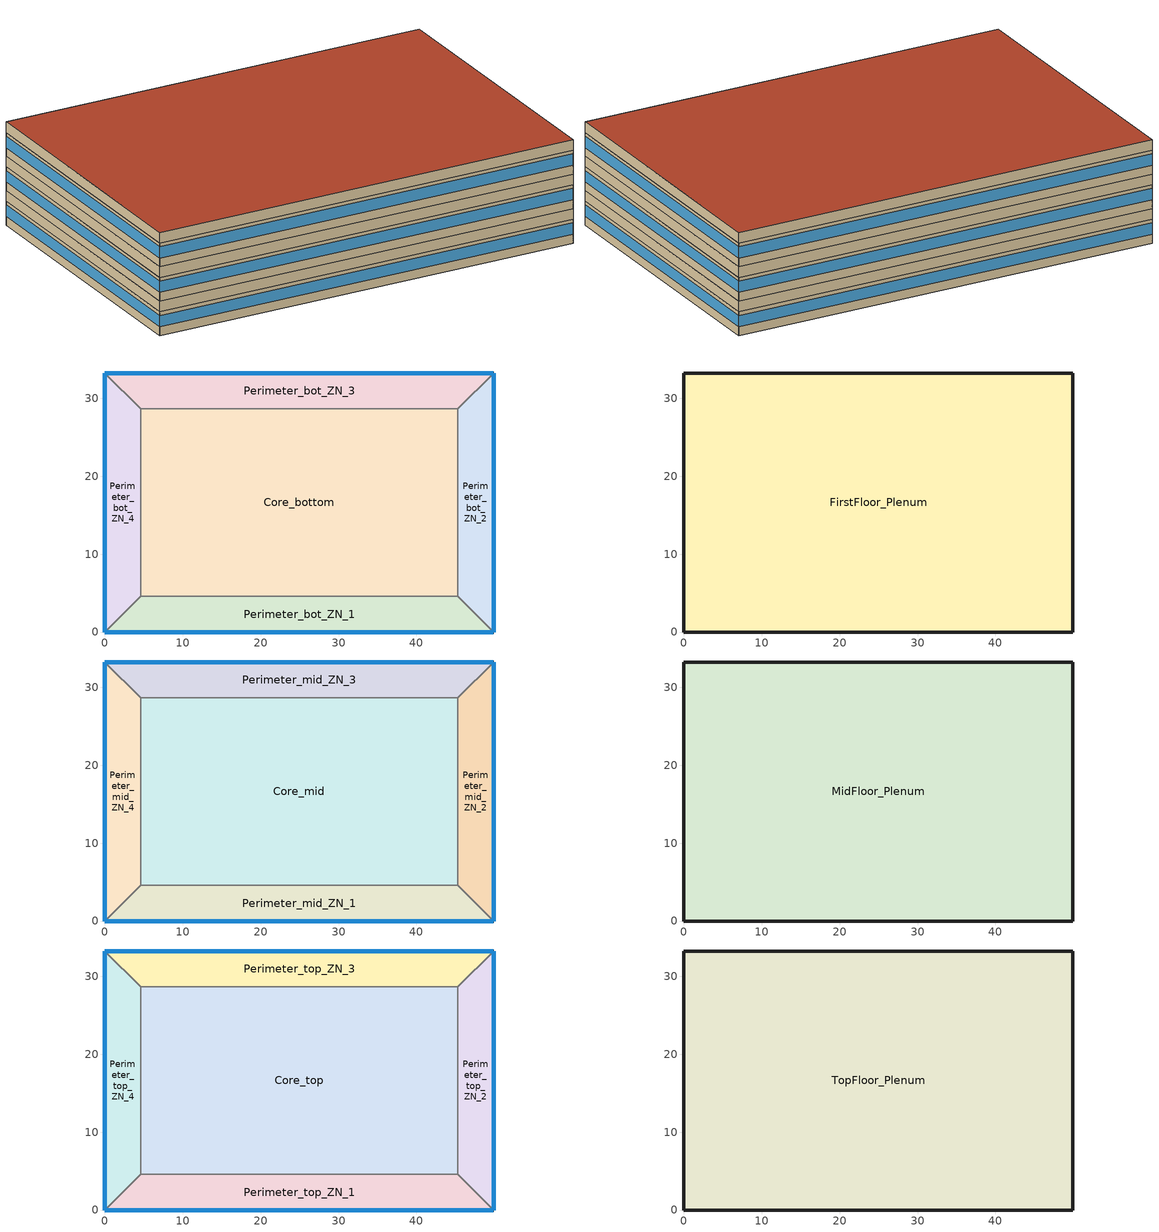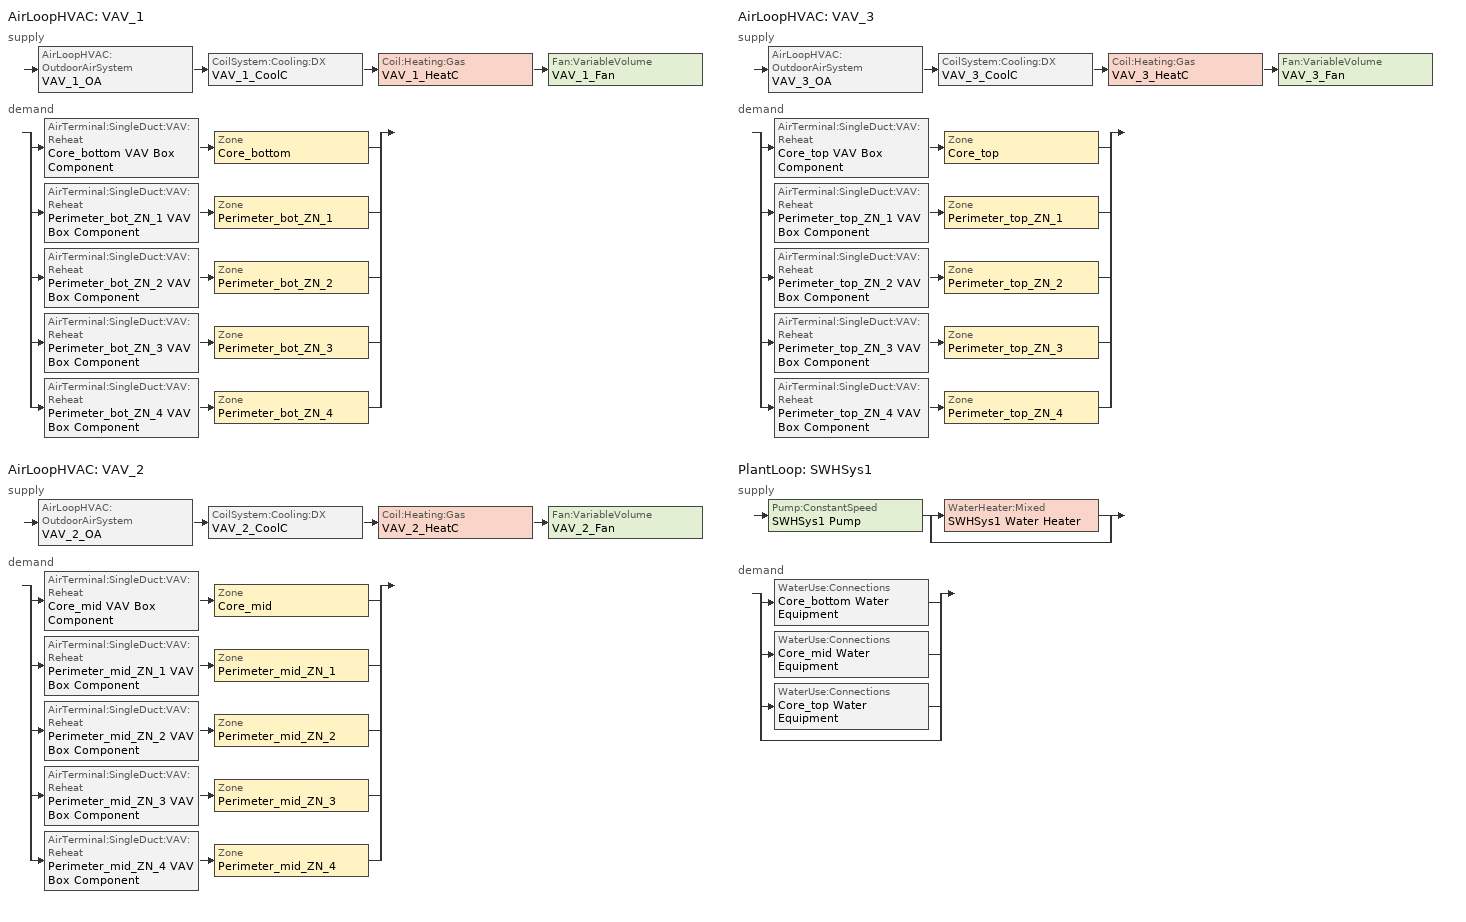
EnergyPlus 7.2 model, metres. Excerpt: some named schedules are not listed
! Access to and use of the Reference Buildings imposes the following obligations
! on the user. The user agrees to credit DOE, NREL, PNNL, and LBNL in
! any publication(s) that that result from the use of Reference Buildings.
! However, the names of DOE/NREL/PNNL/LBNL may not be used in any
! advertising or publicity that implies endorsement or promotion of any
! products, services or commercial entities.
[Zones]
Core_bottom
 floor ground (ext-slab): 45.34,28.7 45.34,4.57 4.57,4.57 4.57,28.7 z0
 wall to Perimeter_bot_ZN_2 (int-walls): 45.34,4.57 45.34,28.7 z0:2.74
 wall to Perimeter_bot_ZN_3 (int-walls): 45.34,28.7 4.57,28.7 z0:2.74
 wall to Perimeter_bot_ZN_1 (int-walls): 4.57,4.57 45.34,4.57 z0:2.74
 wall to Perimeter_bot_ZN_4 (int-walls): 4.57,28.7 4.57,4.57 z0:2.74
Perimeter_bot_ZN_1
 floor ground (ext-slab): 0,0 4.57,4.57 45.34,4.57 49.91,0 z0
 wall outside (Steel Frame Non-res Ext Wall): 0,0 49.91,0 z0:2.74
 wall to Perimeter_bot_ZN_2 (int-walls): 49.91,0 45.34,4.57 z0:2.74
 wall to Perimeter_bot_ZN_4 (int-walls): 4.57,4.57 0,0 z0:2.74
 window (Window Non-res Fixed): 0,0 49.91,0 z1.02:2.33
Perimeter_bot_ZN_2
 floor ground (ext-slab): 49.91,0 45.34,4.57 45.34,28.7 49.91,33.27 z0
 wall outside (Steel Frame Non-res Ext Wall): 49.91,0 49.91,33.27 z0:2.74
 wall to Perimeter_bot_ZN_3 (int-walls): 49.91,33.27 45.34,28.7 z0:2.74
 window (Window Non-res Fixed): 49.91,0 49.91,33.27 z1.02:2.33
Perimeter_bot_ZN_3
 floor ground (ext-slab): 49.91,33.27 45.34,28.7 4.57,28.7 0,33.27 z0
 wall outside (Steel Frame Non-res Ext Wall): 49.91,33.27 0,33.27 z0:2.74
 wall to Perimeter_bot_ZN_4 (int-walls): 0,33.27 4.57,28.7 z0:2.74
 window (Window Non-res Fixed): 49.91,33.27 0,33.27 z1.02:2.33
Perimeter_bot_ZN_4
 floor ground (ext-slab): 0,33.27 4.57,28.7 4.57,4.57 0,0 z0
 wall outside (Steel Frame Non-res Ext Wall): 0,33.27 0,0 z0:2.74
 window (Window Non-res Fixed): 0,33.27 0,0 z1.02:2.33
FirstFloor_Plenum
 floor to Perimeter_bot_ZN_1 (DropCeiling): 45.34,4.57 49.91,0 0,0 4.57,4.57 z2.74
 floor to Perimeter_bot_ZN_2 (DropCeiling): 49.91,0 45.34,4.57 45.34,28.7 49.91,33.27 z2.74
 floor to Perimeter_bot_ZN_3 (DropCeiling): 0,33.27 49.91,33.27 45.34,28.7 4.57,28.7 z2.74
 floor to Perimeter_bot_ZN_4 (DropCeiling): 4.57,28.7 4.57,4.57 0,0 0,33.27 z2.74
 floor to Core_bottom (DropCeiling): 4.57,4.57 4.57,28.7 45.34,28.7 45.34,4.57 z2.74
 wall outside (Steel Frame Non-res Ext Wall): 49.91,0 49.91,33.27 0,33.27 0,0 49.91,0 z2.74:3.96
Core_mid
 floor to FirstFloor_Plenum (INT-FLOOR-TOPSIDE): 4.57,4.57 4.57,28.7 45.34,28.7 45.34,4.57 z3.96
 wall to Perimeter_mid_ZN_2 (int-walls): 45.34,4.57 45.34,28.7 z3.96:6.71
 wall to Perimeter_mid_ZN_3 (int-walls): 45.34,28.7 4.57,28.7 z3.96:6.71
 wall to Perimeter_mid_ZN_1 (int-walls): 4.57,4.57 45.34,4.57 z3.96:6.71
 wall to Perimeter_mid_ZN_4 (int-walls): 4.57,28.7 4.57,4.57 z3.96:6.71
Perimeter_mid_ZN_1
 floor to FirstFloor_Plenum (INT-FLOOR-TOPSIDE): 0,0 4.57,4.57 45.34,4.57 49.91,0 z3.96
 wall outside (Steel Frame Non-res Ext Wall): 0,0 49.91,0 z3.96:6.71
 wall to Perimeter_mid_ZN_2 (int-walls): 49.91,0 45.34,4.57 z3.96:6.71
 wall to Perimeter_mid_ZN_4 (int-walls): 4.57,4.57 0,0 z3.96:6.71
 window (Window Non-res Fixed): 0,0 49.91,0 z4.98:6.29
Perimeter_mid_ZN_2
 floor to FirstFloor_Plenum (INT-FLOOR-TOPSIDE): 49.91,0 45.34,4.57 45.34,28.7 49.91,33.27 z3.96
 wall outside (Steel Frame Non-res Ext Wall): 49.91,0 49.91,33.27 z3.96:6.71
 wall to Perimeter_mid_ZN_3 (int-walls): 49.91,33.27 45.34,28.7 z3.96:6.71
 window (Window Non-res Fixed): 49.91,0 49.91,33.27 z4.98:6.29
Perimeter_mid_ZN_3
 floor to FirstFloor_Plenum (INT-FLOOR-TOPSIDE): 49.91,33.27 45.34,28.7 4.57,28.7 0,33.27 z3.96
 wall outside (Steel Frame Non-res Ext Wall): 49.91,33.27 0,33.27 z3.96:6.71
 wall to Perimeter_mid_ZN_4 (int-walls): 0,33.27 4.57,28.7 z3.96:6.71
 window (Window Non-res Fixed): 49.91,33.27 0,33.27 z4.98:6.29
Perimeter_mid_ZN_4
 floor to FirstFloor_Plenum (INT-FLOOR-TOPSIDE): 0,33.27 4.57,28.7 4.57,4.57 0,0 z3.96
 wall outside (Steel Frame Non-res Ext Wall): 0,33.27 0,0 z3.96:6.71
 window (Window Non-res Fixed): 0,33.27 0,0 z4.98:6.29
MidFloor_Plenum
 floor to Perimeter_mid_ZN_1 (DropCeiling): 0,0 4.57,4.57 45.34,4.57 49.91,0 z6.71
 floor to Perimeter_mid_ZN_2 (DropCeiling): 49.91,33.27 49.91,0 45.34,4.57 45.34,28.7 z6.71
 floor to Perimeter_mid_ZN_3 (DropCeiling): 49.91,33.27 45.34,28.7 4.57,28.7 0,33.27 z6.71
 floor to Perimeter_mid_ZN_4 (DropCeiling): 0,33.27 4.57,28.7 4.57,4.57 0,0 z6.71
 floor to Core_mid (DropCeiling): 45.34,28.7 45.34,4.57 4.57,4.57 4.57,28.7 z6.71
 wall outside (Steel Frame Non-res Ext Wall): 49.91,0 49.91,33.27 0,33.27 0,0 49.91,0 z6.71:7.92
Core_top
 floor to MidFloor_Plenum (INT-FLOOR-TOPSIDE): 45.34,28.7 45.34,4.57 4.57,4.57 4.57,28.7 z7.92
 wall to Perimeter_top_ZN_2 (int-walls): 45.34,4.57 45.34,28.7 z7.92:10.67
 wall to Perimeter_top_ZN_3 (int-walls): 45.34,28.7 4.57,28.7 z7.92:10.67
 wall to Perimeter_top_ZN_1 (int-walls): 4.57,4.57 45.34,4.57 z7.92:10.67
 wall to Perimeter_top_ZN_4 (int-walls): 4.57,28.7 4.57,4.57 z7.92:10.67
Perimeter_top_ZN_1
 floor to MidFloor_Plenum (INT-FLOOR-TOPSIDE): 0,0 4.57,4.57 45.34,4.57 49.91,0 z7.92
 wall outside (Steel Frame Non-res Ext Wall): 0,0 49.91,0 z7.92:10.67
 wall to Perimeter_top_ZN_2 (int-walls): 49.91,0 45.34,4.57 z7.92:10.67
 wall to Perimeter_top_ZN_4 (int-walls): 4.57,4.57 0,0 z7.92:10.67
 window (Window Non-res Fixed): 0,0 49.91,0 z8.95:10.25
Perimeter_top_ZN_2
 floor to MidFloor_Plenum (INT-FLOOR-TOPSIDE): 49.91,0 45.34,4.57 45.34,28.7 49.91,33.27 z7.92
 wall outside (Steel Frame Non-res Ext Wall): 49.91,0 49.91,33.27 z7.92:10.67
 wall to Perimeter_top_ZN_3 (int-walls): 49.91,33.27 45.34,28.7 z7.92:10.67
 window (Window Non-res Fixed): 49.91,0 49.91,33.27 z8.95:10.25
Perimeter_top_ZN_3
 floor to MidFloor_Plenum (INT-FLOOR-TOPSIDE): 49.91,33.27 45.34,28.7 4.57,28.7 0,33.27 z7.92
 wall outside (Steel Frame Non-res Ext Wall): 49.91,33.27 0,33.27 z7.92:10.67
 wall to Perimeter_top_ZN_4 (int-walls): 0,33.27 4.57,28.7 z7.92:10.67
 window (Window Non-res Fixed): 49.91,33.27 0,33.27 z8.95:10.25
Perimeter_top_ZN_4
 floor to MidFloor_Plenum (INT-FLOOR-TOPSIDE): 0,33.27 4.57,28.7 4.57,4.57 0,0 z7.92
 wall outside (Steel Frame Non-res Ext Wall): 0,33.27 0,0 z7.92:10.67
 window (Window Non-res Fixed): 0,33.27 0,0 z8.95:10.25
TopFloor_Plenum
 floor to Perimeter_top_ZN_1 (DropCeiling): 0,0 4.57,4.57 45.34,4.57 49.91,0 z10.67
 floor to Perimeter_top_ZN_2 (DropCeiling): 49.91,0 45.34,4.57 45.34,28.7 49.91,33.27 z10.67
 floor to Perimeter_top_ZN_3 (DropCeiling): 0,33.27 49.91,33.27 45.34,28.7 4.57,28.7 z10.67
 floor to Perimeter_top_ZN_4 (DropCeiling): 0,0 0,33.27 4.57,28.7 4.57,4.57 z10.67
 floor to Core_top (DropCeiling): 4.57,28.7 45.34,28.7 45.34,4.57 4.57,4.57 z10.67
 wall outside (Steel Frame Non-res Ext Wall): 49.91,0 49.91,33.27 0,33.27 0,0 49.91,0 z10.67:11.89
 roof outside (IEAD Non-res Roof): 49.91,0 49.91,33.27 0,33.27 0,0 z11.89
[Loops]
AirLoopHVAC 'VAV_1'
 supply: AirLoopHVAC:OutdoorAirSystem 'VAV_1_OA' > CoilSystem:Cooling:DX 'VAV_1_CoolC' > Coil:Heating:Gas 'VAV_1_HeatC' > Fan:VariableVolume 'VAV_1_Fan'
 demand: split
  | AirTerminal:SingleDuct:VAV:Reheat 'Core_bottom VAV Box Component' > Zone 'Core_bottom'
  | AirTerminal:SingleDuct:VAV:Reheat 'Perimeter_bot_ZN_1 VAV Box Component' > Zone 'Perimeter_bot_ZN_1'
  | AirTerminal:SingleDuct:VAV:Reheat 'Perimeter_bot_ZN_2 VAV Box Component' > Zone 'Perimeter_bot_ZN_2'
  | AirTerminal:SingleDuct:VAV:Reheat 'Perimeter_bot_ZN_3 VAV Box Component' > Zone 'Perimeter_bot_ZN_3'
  | AirTerminal:SingleDuct:VAV:Reheat 'Perimeter_bot_ZN_4 VAV Box Component' > Zone 'Perimeter_bot_ZN_4'
AirLoopHVAC 'VAV_2'
 supply: AirLoopHVAC:OutdoorAirSystem 'VAV_2_OA' > CoilSystem:Cooling:DX 'VAV_2_CoolC' > Coil:Heating:Gas 'VAV_2_HeatC' > Fan:VariableVolume 'VAV_2_Fan'
 demand: split
  | AirTerminal:SingleDuct:VAV:Reheat 'Core_mid VAV Box Component' > Zone 'Core_mid'
  | AirTerminal:SingleDuct:VAV:Reheat 'Perimeter_mid_ZN_1 VAV Box Component' > Zone 'Perimeter_mid_ZN_1'
  | AirTerminal:SingleDuct:VAV:Reheat 'Perimeter_mid_ZN_2 VAV Box Component' > Zone 'Perimeter_mid_ZN_2'
  | AirTerminal:SingleDuct:VAV:Reheat 'Perimeter_mid_ZN_3 VAV Box Component' > Zone 'Perimeter_mid_ZN_3'
  | AirTerminal:SingleDuct:VAV:Reheat 'Perimeter_mid_ZN_4 VAV Box Component' > Zone 'Perimeter_mid_ZN_4'
AirLoopHVAC 'VAV_3'
 supply: AirLoopHVAC:OutdoorAirSystem 'VAV_3_OA' > CoilSystem:Cooling:DX 'VAV_3_CoolC' > Coil:Heating:Gas 'VAV_3_HeatC' > Fan:VariableVolume 'VAV_3_Fan'
 demand: split
  | AirTerminal:SingleDuct:VAV:Reheat 'Core_top VAV Box Component' > Zone 'Core_top'
  | AirTerminal:SingleDuct:VAV:Reheat 'Perimeter_top_ZN_1 VAV Box Component' > Zone 'Perimeter_top_ZN_1'
  | AirTerminal:SingleDuct:VAV:Reheat 'Perimeter_top_ZN_2 VAV Box Component' > Zone 'Perimeter_top_ZN_2'
  | AirTerminal:SingleDuct:VAV:Reheat 'Perimeter_top_ZN_3 VAV Box Component' > Zone 'Perimeter_top_ZN_3'
  | AirTerminal:SingleDuct:VAV:Reheat 'Perimeter_top_ZN_4 VAV Box Component' > Zone 'Perimeter_top_ZN_4'
PlantLoop 'SWHSys1'
 supply: Pump:ConstantSpeed 'SWHSys1 Pump' > split
  | WaterHeater:Mixed 'SWHSys1 Water Heater'
  | bypass
 demand: split
  | WaterUse:Connections 'Core_bottom Water Equipment'
  | WaterUse:Connections 'Core_mid Water Equipment'
  | WaterUse:Connections 'Core_top Water Equipment'
  | bypass
[Building]
Ref Bldg Medium Office New2004_v1.3_5.0: North Axis {deg}=0; Terrain=City; Loads Convergence Tolerance Value=0.04; Temperature Convergence Tolerance Value {deltaC}=0.2; Solar Distribution=FullInteriorAndExterior; Maximum Number of Warmup Days=25; Minimum Number of Warmup Days=6
[Site:Location]
USA CA-LOS ANGELES: Latitude {deg}=33.92; Longitude {deg}=-118.4; Time Zone {hr}=-8; Elevation {m}=32
[SizingPeriod:DesignDay] Day of Month=21; Humidity Condition Type=Wetbulb; Barometric Pressure {Pa}=100941; Rain Indicator=No; Snow Indicator=No; Daylight Saving Time Indicator=No; Solar Model Indicator=ASHRAEClearSky
Name | Month | Day Type | Maximum Dry-Bulb Temperature {C} | Daily Dry-Bulb Temperature Range {deltaC} | Wetbulb or DewPoint at Maximum Dry-Bulb {C} | Wind Speed {m/s} | Wind Direction {deg} | Sky Clearness
LOS_ANGELES Ann Htg 99.6% Condns DB | 1 | WinterDesignDay | 6.6 | 0 | 6.6 | 2.5 | 80 | 0
LOS_ANGELES Ann Clg .4% Condns WB=>MDB | 8 | SummerDesignDay | 25.5 | 6 | 21.1 | 4.2 | 250 | 1
[Site:WaterMainsTemperature]
Calculation Method=CORRELATION; Annual Average Outdoor Air Temperature {C}=16.64; Maximum Difference In Monthly Average Outdoor Air Temperatures {deltaC}=6.8
[Site:GroundTemperature:BuildingSurface]
20.133, 20.114, 20.098, 20.195, 20.555, 20.958, 22.367, 22.7, 22.775, 21.957, 20.592, 20.216
[Construction]
Steel Frame Non-res Ext Wall: Wood Siding, Steel Frame NonRes Wall Insulation, 1/2IN Gypsum
IEAD Non-res Roof: Roof Membrane, IEAD NonRes Roof Insulation, Metal Decking
ext-slab: HW CONCRETE, CP02 CARPET PAD
int-walls: 1/2IN Gypsum, 1/2IN Gypsum
INT-FLOOR-TOPSIDE: MAT-CC05 4 HW CONCRETE, CP02 CARPET PAD
Window Non-res Fixed: NonRes Fixed Assembly Window
DropCeiling: Std AC02
InteriorFurnishings: Std Wood 6inch
[Material] Thermal Absorptance=0.9
Name | Roughness | Thickness {m} | Conductivity {W/m-K} | Density {kg/m3} | Specific Heat {J/kg-K} | Solar Absorptance | Visible Absorptance
Steel Frame NonRes Wall Insulation | MediumRough | 0.0539159 | 0.049 | 265 | 836.8 | 0.7 | 0.7
IEAD NonRes Roof Insulation | MediumRough | 0.124663 | 0.049 | 265 | 836.8 | 0.7 | 0.7
Std Wood 6inch | MediumSmooth | 0.15 | 0.12 | 540 | 1210 | 0.7 | 0.7
Wood Siding | MediumSmooth | 0.01 | 0.11 | 544.62 | 1210 | 0.78 | 0.78
1/2IN Gypsum | Smooth | 0.0127 | 0.16 | 784.9 | 830 | 0.92 | 0.92
HW CONCRETE; MAT-CC05 4 HW CONCRETE | Rough | 0.1016 | 1.311 | 2240 | 836.8 | 0.7 | 0.7
Roof Membrane | VeryRough | 0.0095 | 0.16 | 1121.29 | 1460 | 0.7 | 0.7
Metal Decking | MediumSmooth | 0.0015 | 45.006 | 7680 | 418.4 | 0.7 | 0.3
Std AC02 | MediumSmooth | 0.0127 | 0.057 | 288 | 1339 | 0.7 | 0.2
[WindowMaterial:SimpleGlazingSystem]
NonRes Fixed Assembly Window: U-Factor {W/m2-K}=3.23646; Solar Heat Gain Coefficient=0.25
[Material:NoMass]
CP02 CARPET PAD: Roughness=VeryRough; Thermal Resistance {m2-K/W}=0.2165; Thermal Absorptance=0.9; Solar Absorptance=0.7; Visible Absorptance=0.8
[Zone] Type=1; Multiplier=1; Floor Area {m2}=autocalculate
Name | Part of Total Floor Area
Core_bottom; Core_mid; Core_top; Perimeter_bot_ZN_1; Perimeter_bot_ZN_2; Perimeter_bot_ZN_3; Perimeter_bot_ZN_4; Perimeter_mid_ZN_1; Perimeter_mid_ZN_2; Perimeter_mid_ZN_3; Perimeter_mid_ZN_4; Perimeter_top_ZN_1; Perimeter_top_ZN_2; Perimeter_top_ZN_3; Perimeter_top_ZN_4 | Yes
FirstFloor_Plenum; MidFloor_Plenum; TopFloor_Plenum | No
[People] Number of People Schedule=BLDG_OCC_SCH; Number of People Calculation Method=Area/Person; Zone Floor Area per Person {m2/person}=18.58; Fraction Radiant=0.3; Sensible Heat Fraction=AUTOCALCULATE; Activity Level Schedule=ACTIVITY_SCH; Enable ASHRAE 55 Comfort Warnings=No; Mean Radiant Temperature Calculation Type=ZoneAveraged; Work Efficiency Schedule=WORK_EFF_SCH; Clothing Insulation Schedule=CLOTHING_SCH; Air Velocity Schedule=AIR_VELO_SCH; Thermal Comfort Model 1 Type=FANGER
Name | Zone or ZoneList
Core_bottom People | Core_bottom
Core_mid People | Core_mid
Core_top People | Core_top
Perimeter_bot_ZN_1 People | Perimeter_bot_ZN_1
Perimeter_bot_ZN_2 People | Perimeter_bot_ZN_2
Perimeter_bot_ZN_3 People | Perimeter_bot_ZN_3
Perimeter_bot_ZN_4 People | Perimeter_bot_ZN_4
Perimeter_mid_ZN_1 People | Perimeter_mid_ZN_1
Perimeter_mid_ZN_2 People | Perimeter_mid_ZN_2
Perimeter_mid_ZN_3 People | Perimeter_mid_ZN_3
Perimeter_mid_ZN_4 People | Perimeter_mid_ZN_4
Perimeter_top_ZN_1 People | Perimeter_top_ZN_1
Perimeter_top_ZN_2 People | Perimeter_top_ZN_2
Perimeter_top_ZN_3 People | Perimeter_top_ZN_3
Perimeter_top_ZN_4 People | Perimeter_top_ZN_4
[Lights] Schedule=BLDG_LIGHT_SCH; Design Level Calculation Method=Watts/Area; Watts per Zone Floor Area {W/m2}=10.76; Return Air Fraction=0.4; Fraction Radiant=0.4; Fraction Visible=0.2; Fraction Replaceable=1; Return Air Fraction Calculated from Plenum Temperature=No
Name | Zone or ZoneList
Core_bottom_Lights | Core_bottom
Core_mid_Lights | Core_mid
Core_top_Lights | Core_top
Perimeter_bot_ZN_1_Lights | Perimeter_bot_ZN_1
Perimeter_bot_ZN_2_Lights | Perimeter_bot_ZN_2
Perimeter_bot_ZN_3_Lights | Perimeter_bot_ZN_3
Perimeter_bot_ZN_4_Lights | Perimeter_bot_ZN_4
Perimeter_mid_ZN_1_Lights | Perimeter_mid_ZN_1
Perimeter_mid_ZN_2_Lights | Perimeter_mid_ZN_2
Perimeter_mid_ZN_3_Lights | Perimeter_mid_ZN_3
Perimeter_mid_ZN_4_Lights | Perimeter_mid_ZN_4
Perimeter_top_ZN_1_Lights | Perimeter_top_ZN_1
Perimeter_top_ZN_2_Lights | Perimeter_top_ZN_2
Perimeter_top_ZN_3_Lights | Perimeter_top_ZN_3
Perimeter_top_ZN_4_Lights | Perimeter_top_ZN_4
[ElectricEquipment] Fraction Latent=0; Fraction Radiant=0.5; Fraction Lost=0
Name | Zone or ZoneList | Schedule | Design Level Calculation Method | Watts per Zone Floor Area {W/m2} | Design Level {W}
Core_bottom_PlugMisc_Equip | Core_bottom | BLDG_EQUIP_SCH | Watts/Area | 10.76
Core_mid_PlugMisc_Equip | Core_mid | BLDG_EQUIP_SCH | Watts/Area | 10.76
Core_top_PlugMisc_Equip | Core_top | BLDG_EQUIP_SCH | Watts/Area | 10.76
Perimeter_bot_ZN_1_PlugMisc_Equip | Perimeter_bot_ZN_1 | BLDG_EQUIP_SCH | Watts/Area | 10.76
Perimeter_bot_ZN_2_PlugMisc_Equip | Perimeter_bot_ZN_2 | BLDG_EQUIP_SCH | Watts/Area | 10.76
Perimeter_bot_ZN_3_PlugMisc_Equip | Perimeter_bot_ZN_3 | BLDG_EQUIP_SCH | Watts/Area | 10.76
Perimeter_bot_ZN_4_PlugMisc_Equip | Perimeter_bot_ZN_4 | BLDG_EQUIP_SCH | Watts/Area | 10.76
Perimeter_mid_ZN_1_PlugMisc_Equip | Perimeter_mid_ZN_1 | BLDG_EQUIP_SCH | Watts/Area | 10.76
Perimeter_mid_ZN_2_PlugMisc_Equip | Perimeter_mid_ZN_2 | BLDG_EQUIP_SCH | Watts/Area | 10.76
Perimeter_mid_ZN_3_PlugMisc_Equip | Perimeter_mid_ZN_3 | BLDG_EQUIP_SCH | Watts/Area | 10.76
Perimeter_mid_ZN_4_PlugMisc_Equip | Perimeter_mid_ZN_4 | BLDG_EQUIP_SCH | Watts/Area | 10.76
Perimeter_top_ZN_1_PlugMisc_Equip | Perimeter_top_ZN_1 | BLDG_EQUIP_SCH | Watts/Area | 10.76
Perimeter_top_ZN_2_PlugMisc_Equip | Perimeter_top_ZN_2 | BLDG_EQUIP_SCH | Watts/Area | 10.76
Perimeter_top_ZN_3_PlugMisc_Equip | Perimeter_top_ZN_3 | BLDG_EQUIP_SCH | Watts/Area | 10.76
Perimeter_top_ZN_4_PlugMisc_Equip | Perimeter_top_ZN_4 | BLDG_EQUIP_SCH | Watts/Area | 10.76
Core_bottom_Elevators_Equip | Core_bottom | BLDG_ELEVATORS | EquipmentLevel |  | 32109.9
[Exterior:Lights]
Exterior Facade Lighting: Schedule=ALWAYS_ON; Design Level {W}=14804; Control Option=AstronomicalClock
[ZoneInfiltration:DesignFlowRate] Schedule=INFIL_QUARTER_ON_SCH; Design Flow Rate Calculation Method=Flow/ExteriorArea; Flow per Exterior Surface Area {m3/s-m2}=0.000302; Constant Term Coefficient=1; Temperature Term Coefficient=0; Velocity Term Coefficient=0; Velocity Squared Term Coefficient=0
Name | Zone or ZoneList
FirstFloor_Plenum_Infiltration | FirstFloor_Plenum
MidFloor_Plenum_Infiltration | MidFloor_Plenum
Perimeter_bot_ZN_1_Infiltration | Perimeter_bot_ZN_1
Perimeter_bot_ZN_2_Infiltration | Perimeter_bot_ZN_2
Perimeter_bot_ZN_3_Infiltration | Perimeter_bot_ZN_3
Perimeter_bot_ZN_4_Infiltration | Perimeter_bot_ZN_4
Perimeter_mid_ZN_1_Infiltration | Perimeter_mid_ZN_1
Perimeter_mid_ZN_2_Infiltration | Perimeter_mid_ZN_2
Perimeter_mid_ZN_3_Infiltration | Perimeter_mid_ZN_3
Perimeter_mid_ZN_4_Infiltration | Perimeter_mid_ZN_4
Perimeter_top_ZN_1_Infiltration | Perimeter_top_ZN_1
Perimeter_top_ZN_2_Infiltration | Perimeter_top_ZN_2
Perimeter_top_ZN_3_Infiltration | Perimeter_top_ZN_3
Perimeter_top_ZN_4_Infiltration | Perimeter_top_ZN_4
TopFloor_Plenum_Infiltration | TopFloor_Plenum
[InternalMass] Construction=InteriorFurnishings
Name | Zone | Surface Area {m2}
Core_bottom Internal Mass | Core_bottom | 1967.07
Core_mid Internal Mass | Core_mid | 1967.07
Core_top Internal Mass | Core_top | 1967.07
Perimeter_bot_ZN_1 Internal Mass | Perimeter_bot_ZN_1 | 414.6763
Perimeter_bot_ZN_2 Internal Mass | Perimeter_bot_ZN_2 | 262.5244
Perimeter_bot_ZN_3 Internal Mass | Perimeter_bot_ZN_3 | 414.6763
Perimeter_bot_ZN_4 Internal Mass | Perimeter_bot_ZN_4 | 262.5072
Perimeter_mid_ZN_1 Internal Mass | Perimeter_mid_ZN_1 | 414.6763
Perimeter_mid_ZN_2 Internal Mass | Perimeter_mid_ZN_2 | 262.5244
Perimeter_mid_ZN_3 Internal Mass | Perimeter_mid_ZN_3 | 414.6763
Perimeter_mid_ZN_4 Internal Mass | Perimeter_mid_ZN_4 | 262.5072
Perimeter_top_ZN_1 Internal Mass | Perimeter_top_ZN_1 | 414.6763
Perimeter_top_ZN_2 Internal Mass | Perimeter_top_ZN_2 | 262.5244
Perimeter_top_ZN_3 Internal Mass | Perimeter_top_ZN_3 | 414.6763
Perimeter_top_ZN_4 Internal Mass | Perimeter_top_ZN_4 | 262.5072
[Fan:VariableVolume] Availability Schedule=HVACOperationSchd; Fan Efficiency=0.5915; Pressure Rise {Pa}=1109.648; Maximum Flow Rate {m3/s}=AUTOSIZE; Fan Power Minimum Flow Rate Input Method=FixedFlowRate; Fan Power Minimum Air Flow Rate {m3/s}=0; Motor Efficiency=0.91; Motor In Airstream Fraction=1; Fan Power Coefficient 1=0.0407599; Fan Power Coefficient 2=0.088045; Fan Power Coefficient 3=-0.0729261; Fan Power Coefficient 4=0.94374; Fan Power Coefficient 5=0
VAV_1_Fan; VAV_2_Fan; VAV_3_Fan
[Coil:Heating:Gas] Availability Schedule=ALWAYS_ON; Gas Burner Efficiency=0.8; Nominal Capacity {W}=AUTOSIZE
VAV_1_HeatC; VAV_2_HeatC; VAV_3_HeatC
[Coil:Cooling:DX:TwoSpeed] Availability Schedule=ALWAYS_ON; Rated High Speed Total Cooling Capacity {W}=AUTOSIZE; Rated High Speed Sensible Heat Ratio=AUTOSIZE; Rated High Speed COP {W/W}=3.23372; Rated High Speed Air Flow Rate {m3/s}=AUTOSIZE; Total Cooling Capacity Function of Temperature Curve=Measured_CoolCStandard10Ton_CapFT; Total Cooling Capacity Function of Flow Fraction Curve=Measured_CoolCStandard10Ton_CapFF; Energy Input Ratio Function of Temperature Curve=Measured_CoolCStandard10Ton_EIRFT; Energy Input Ratio Function of Flow Fraction Curve=Measured_CoolCStandard10Ton_EIRFFF; Part Load Fraction Correlation Curve=No_PLR_Degredation; Rated Low Speed Total Cooling Capacity {W}=AUTOSIZE; Rated Low Speed Sensible Heat Ratio=AUTOSIZE; Rated Low Speed COP {W/W}=3.28187; Rated Low Speed Air Flow Rate {m3/s}=AUTOSIZE; Low Speed Total Cooling Capacity Function of Temperature Curve=Measured_LowSpeedCoolCapLSFT; Low Speed Energy Input Ratio Function of Temperature Curve=Measured_LowSpeedCoolEIRLSFT
VAV_1_CoolC DXCoil; VAV_2_CoolC DXCoil; VAV_3_CoolC DXCoil
[Coil:Heating:Electric] Availability Schedule=ALWAYS_ON; Efficiency=1; Nominal Capacity {W}=AUTOSIZE
Core_bottom VAV Box Reheat Coil; Core_mid VAV Box Reheat Coil; Core_top VAV Box Reheat Coil; Perimeter_bot_ZN_1 VAV Box Reheat Coil; Perimeter_bot_ZN_2 VAV Box Reheat Coil; Perimeter_bot_ZN_3 VAV Box Reheat Coil; Perimeter_bot_ZN_4 VAV Box Reheat Coil; Perimeter_mid_ZN_1 VAV Box Reheat Coil; Perimeter_mid_ZN_2 VAV Box Reheat Coil; Perimeter_mid_ZN_3 VAV Box Reheat Coil; Perimeter_mid_ZN_4 VAV Box Reheat Coil; Perimeter_top_ZN_1 VAV Box Reheat Coil; Perimeter_top_ZN_2 VAV Box Reheat Coil; Perimeter_top_ZN_3 VAV Box Reheat Coil; Perimeter_top_ZN_4 VAV Box Reheat Coil
[AirTerminal:SingleDuct:VAV:Reheat] Availability Schedule=ALWAYS_ON; Maximum Air Flow Rate {m3/s}=AUTOSIZE; Zone Minimum Air Flow Input Method=Constant; Constant Minimum Air Flow Fraction=0.3; Maximum Hot Water or Steam Flow Rate {m3/s}=AUTOSIZE; Minimum Hot Water or Steam Flow Rate {m3/s}=0; Convergence Tolerance=0.001; Damper Heating Action=NORMAL
Name | Reheat Coil
Core_bottom VAV Box Component | Core_bottom VAV Box Reheat Coil
Core_mid VAV Box Component | Core_mid VAV Box Reheat Coil
Core_top VAV Box Component | Core_top VAV Box Reheat Coil
Perimeter_bot_ZN_1 VAV Box Component | Perimeter_bot_ZN_1 VAV Box Reheat Coil
Perimeter_bot_ZN_2 VAV Box Component | Perimeter_bot_ZN_2 VAV Box Reheat Coil
Perimeter_bot_ZN_3 VAV Box Component | Perimeter_bot_ZN_3 VAV Box Reheat Coil
Perimeter_bot_ZN_4 VAV Box Component | Perimeter_bot_ZN_4 VAV Box Reheat Coil
Perimeter_mid_ZN_1 VAV Box Component | Perimeter_mid_ZN_1 VAV Box Reheat Coil
Perimeter_mid_ZN_2 VAV Box Component | Perimeter_mid_ZN_2 VAV Box Reheat Coil
Perimeter_mid_ZN_3 VAV Box Component | Perimeter_mid_ZN_3 VAV Box Reheat Coil
Perimeter_mid_ZN_4 VAV Box Component | Perimeter_mid_ZN_4 VAV Box Reheat Coil
Perimeter_top_ZN_1 VAV Box Component | Perimeter_top_ZN_1 VAV Box Reheat Coil
Perimeter_top_ZN_2 VAV Box Component | Perimeter_top_ZN_2 VAV Box Reheat Coil
Perimeter_top_ZN_3 VAV Box Component | Perimeter_top_ZN_3 VAV Box Reheat Coil
Perimeter_top_ZN_4 VAV Box Component | Perimeter_top_ZN_4 VAV Box Reheat Coil
[Zone equipment]
Core_bottom: Core_bottom VAV Box Component
Core_mid: Core_mid VAV Box Component
Core_top: Core_top VAV Box Component
Perimeter_bot_ZN_1: Perimeter_bot_ZN_1 VAV Box Component
Perimeter_bot_ZN_2: Perimeter_bot_ZN_2 VAV Box Component
Perimeter_bot_ZN_3: Perimeter_bot_ZN_3 VAV Box Component
Perimeter_bot_ZN_4: Perimeter_bot_ZN_4 VAV Box Component
Perimeter_mid_ZN_1: Perimeter_mid_ZN_1 VAV Box Component
Perimeter_mid_ZN_2: Perimeter_mid_ZN_2 VAV Box Component
Perimeter_mid_ZN_3: Perimeter_mid_ZN_3 VAV Box Component
Perimeter_mid_ZN_4: Perimeter_mid_ZN_4 VAV Box Component
Perimeter_top_ZN_1: Perimeter_top_ZN_1 VAV Box Component
Perimeter_top_ZN_2: Perimeter_top_ZN_2 VAV Box Component
Perimeter_top_ZN_3: Perimeter_top_ZN_3 VAV Box Component
Perimeter_top_ZN_4: Perimeter_top_ZN_4 VAV Box Component
[Sizing:Zone] Zone Cooling Design Supply Air Temperature Input Method=SupplyAirTemperature; Zone Cooling Design Supply Air Temperature {C}=12.8; Zone Heating Design Supply Air Temperature Input Method=SupplyAirTemperature; Zone Heating Design Supply Air Temperature {C}=50; Zone Cooling Design Supply Air Humidity Ratio {kgWater/kgDryAir}=0.0085; Zone Heating Design Supply Air Humidity Ratio {kgWater/kgDryAir}=0.008; Cooling Design Air Flow Method=DesignDay; Heating Design Air Flow Method=DesignDay
Name | Design Specification Outdoor Air Object
Core_bottom | SZ DSOA Core_bottom
Core_mid | SZ DSOA Core_mid
Core_top | SZ DSOA Core_top
Perimeter_bot_ZN_1 | SZ DSOA Perimeter_bot_ZN_1
Perimeter_bot_ZN_2 | SZ DSOA Perimeter_bot_ZN_2
Perimeter_bot_ZN_3 | SZ DSOA Perimeter_bot_ZN_3
Perimeter_bot_ZN_4 | SZ DSOA Perimeter_bot_ZN_4
Perimeter_mid_ZN_1 | SZ DSOA Perimeter_mid_ZN_1
Perimeter_mid_ZN_2 | SZ DSOA Perimeter_mid_ZN_2
Perimeter_mid_ZN_3 | SZ DSOA Perimeter_mid_ZN_3
Perimeter_mid_ZN_4 | SZ DSOA Perimeter_mid_ZN_4
Perimeter_top_ZN_1 | SZ DSOA Perimeter_top_ZN_1
Perimeter_top_ZN_2 | SZ DSOA Perimeter_top_ZN_2
Perimeter_top_ZN_3 | SZ DSOA Perimeter_top_ZN_3
Perimeter_top_ZN_4 | SZ DSOA Perimeter_top_ZN_4
[DesignSpecification:OutdoorAir] Outdoor Air Method=Flow/Person; Outdoor Air Flow per Person {m3/s-person}=0.0125
SZ DSOA Core_bottom; SZ DSOA Core_mid; SZ DSOA Core_top; SZ DSOA Perimeter_bot_ZN_1; SZ DSOA Perimeter_bot_ZN_2; SZ DSOA Perimeter_bot_ZN_3; SZ DSOA Perimeter_bot_ZN_4; SZ DSOA Perimeter_mid_ZN_1; SZ DSOA Perimeter_mid_ZN_2; SZ DSOA Perimeter_mid_ZN_3; SZ DSOA Perimeter_mid_ZN_4; SZ DSOA Perimeter_top_ZN_1; SZ DSOA Perimeter_top_ZN_2; SZ DSOA Perimeter_top_ZN_3; SZ DSOA Perimeter_top_ZN_4
[SetpointManager:Scheduled] Control Variable=Temperature
Name | Schedule | Setpoint Node or NodeList
VAV_1 SAT setpoint | Seasonal-Reset-Supply-Air-Temp-Sch | VAV_1 Supply Equipment Outlet Node
VAV_2 SAT setpoint | Seasonal-Reset-Supply-Air-Temp-Sch | VAV_2 Supply Equipment Outlet Node
VAV_3 SAT setpoint | Seasonal-Reset-Supply-Air-Temp-Sch | VAV_3 Supply Equipment Outlet Node
SWHSys1 Loop Setpoint Manager | SWHSys1-Loop-Temp-Schedule | SWHSys1 Supply Outlet Node
[ZoneControl:Thermostat] Control Type Schedule=Dual Zone Control Type Sched
Name | Zone or ZoneList | Control 1
Core_bottom Thermostat | Core_bottom | Core_bottom DualSPSched
Core_mid Thermostat | Core_mid | Core_mid DualSPSched
Core_top Thermostat | Core_top | Core_top DualSPSched
Perimeter_bot_ZN_1 Thermostat | Perimeter_bot_ZN_1 | Perimeter_bot_ZN_1 DualSPSched
Perimeter_bot_ZN_2 Thermostat | Perimeter_bot_ZN_2 | Perimeter_bot_ZN_2 DualSPSched
Perimeter_bot_ZN_3 Thermostat | Perimeter_bot_ZN_3 | Perimeter_bot_ZN_3 DualSPSched
Perimeter_bot_ZN_4 Thermostat | Perimeter_bot_ZN_4 | Perimeter_bot_ZN_4 DualSPSched
Perimeter_mid_ZN_1 Thermostat | Perimeter_mid_ZN_1 | Perimeter_mid_ZN_1 DualSPSched
Perimeter_mid_ZN_2 Thermostat | Perimeter_mid_ZN_2 | Perimeter_mid_ZN_2 DualSPSched
Perimeter_mid_ZN_3 Thermostat | Perimeter_mid_ZN_3 | Perimeter_mid_ZN_3 DualSPSched
Perimeter_mid_ZN_4 Thermostat | Perimeter_mid_ZN_4 | Perimeter_mid_ZN_4 DualSPSched
Perimeter_top_ZN_1 Thermostat | Perimeter_top_ZN_1 | Perimeter_top_ZN_1 DualSPSched
Perimeter_top_ZN_2 Thermostat | Perimeter_top_ZN_2 | Perimeter_top_ZN_2 DualSPSched
Perimeter_top_ZN_3 Thermostat | Perimeter_top_ZN_3 | Perimeter_top_ZN_3 DualSPSched
Perimeter_top_ZN_4 Thermostat | Perimeter_top_ZN_4 | Perimeter_top_ZN_4 DualSPSched
[ThermostatSetpoint:DualSetpoint] Heating Setpoint Temperature Schedule=HTGSETP_SCH; Cooling Setpoint Temperature Schedule=CLGSETP_SCH
Core_bottom DualSPSched; Core_mid DualSPSched; Core_top DualSPSched; Perimeter_bot_ZN_1 DualSPSched; Perimeter_bot_ZN_2 DualSPSched; Perimeter_bot_ZN_3 DualSPSched; Perimeter_bot_ZN_4 DualSPSched; Perimeter_mid_ZN_1 DualSPSched; Perimeter_mid_ZN_2 DualSPSched; Perimeter_mid_ZN_3 DualSPSched; Perimeter_mid_ZN_4 DualSPSched; Perimeter_top_ZN_1 DualSPSched; Perimeter_top_ZN_2 DualSPSched; Perimeter_top_ZN_3 DualSPSched; Perimeter_top_ZN_4 DualSPSched
[Sizing:System] Type of Load to Size On=Sensible; Design Outdoor Air Flow Rate {m3/s}=AUTOSIZE; Minimum System Air Flow Ratio=0.3; Preheat Design Temperature {C}=7; Preheat Design Humidity Ratio {kgWater/kgDryAir}=0.008; Precool Design Temperature {C}=12.8; Precool Design Humidity Ratio {kgWater/kgDryAir}=0.008; Central Cooling Design Supply Air Temperature {C}=12.8; Central Heating Design Supply Air Temperature {C}=16.7; Sizing Option=NonCoincident; 100% Outdoor Air in Cooling=No; 100% Outdoor Air in Heating=No; Central Cooling Design Supply Air Humidity Ratio {kgWater/kgDryAir}=0.0085; Central Heating Design Supply Air Humidity Ratio {kgWater/kgDryAir}=0.008; Cooling Design Air Flow Method=DesignDay; Cooling Design Air Flow Rate {m3/s}=0; Heating Design Air Flow Method=DesignDay; Heating Design Air Flow Rate {m3/s}=0; System Outdoor Air Method=ZoneSum
VAV_1; VAV_2; VAV_3
[Controller:OutdoorAir] Minimum Outdoor Air Flow Rate {m3/s}=AUTOSIZE; Maximum Outdoor Air Flow Rate {m3/s}=AUTOSIZE; Economizer Control Type=DifferentialDryBulb; Economizer Control Action Type=ModulateFlow; Economizer Maximum Limit Dry-Bulb Temperature {C}=28; Economizer Maximum Limit Enthalpy {J/kg}=64000; Economizer Minimum Limit Dry-Bulb Temperature {C}=-100; Lockout Type=NoLockout; Minimum Limit Type=FixedMinimum; Minimum Outdoor Air Schedule=MinOA_MotorizedDamper_Sched
VAV_1_OA_Controller; VAV_2_OA_Controller; VAV_3_OA_Controller
[AirLoopHVAC] Design Supply Air Flow Rate {m3/s}=AUTOSIZE
VAV_1; VAV_2; VAV_3
[CoilSystem:Cooling:DX] Availability Schedule=ALWAYS_ON
Name | Cooling Coil
VAV_1_CoolC | VAV_1_CoolC DXCoil
VAV_2_CoolC | VAV_2_CoolC DXCoil
VAV_3_CoolC | VAV_3_CoolC DXCoil
[AirLoopHVAC:ReturnPlenum]
Name | Zone
VAV_2 Return Plenum | MidFloor_Plenum
VAV_1 Return Plenum | FirstFloor_Plenum
VAV_3 Return Plenum | TopFloor_Plenum
[AvailabilityManager:NightCycle] Applicability Schedule=ALWAYS_ON; Fan Schedule=HVACOperationSchd; Control Type=CycleOnAny; Thermostat Tolerance {deltaC}=1; Cycling Run Time {s}=1800
VAV_1 Availability Manager; VAV_2 Availability Manager; VAV_3 Availability Manager
[SetpointManager:MixedAir] Control Variable=Temperature
Name | Setpoint Node or NodeList
VAV_1_CoolC SAT Manager | VAV_1_CoolC-VAV_1_HeatCNode
VAV_1_HeatC MixedAir Manager | VAV_1_HeatC-VAV_1_FanNode
VAV_1_OAMixed Air Temp Manager | VAV_1_OA-VAV_1_CoolCNode
VAV_2_CoolC SAT Manager | VAV_2_CoolC-VAV_2_HeatCNode
VAV_2_HeatC MixedAir Manager | VAV_2_HeatC-VAV_2_FanNode
VAV_2_OAMixed Air Temp Manager | VAV_2_OA-VAV_2_CoolCNode
VAV_3_CoolC SAT Manager | VAV_3_CoolC-VAV_3_HeatCNode
VAV_3_HeatC MixedAir Manager | VAV_3_HeatC-VAV_3_FanNode
VAV_3_OAMixed Air Temp Manager | VAV_3_OA-VAV_3_CoolCNode
[WaterHeater:Mixed]
SWHSys1 Water Heater: Tank Volume {m3}=0.3785; Setpoint Temperature Schedule=SWHSys1 Water Heater Setpoint Temperature Schedule Name; Deadband Temperature Difference {deltaC}=2; Maximum Temperature Limit {C}=82.2222; Heater Control Type=Cycle; Heater Maximum Capacity {W}=845000; Heater Fuel Type=NATURALGAS; Heater Thermal Efficiency=0.8; Off Cycle Parasitic Fuel Consumption Rate {W}=20; Off Cycle Parasitic Fuel Type=NATURALGAS; Off Cycle Parasitic Heat Fraction to Tank=0.8; On Cycle Parasitic Fuel Type=NATURALGAS; Ambient Temperature Indicator=SCHEDULE; Ambient Temperature Schedule=SWHSys1 Water Heater Ambient Temperature Schedule Name; Off Cycle Loss Coefficient to Ambient Temperature {W/K}=6; On Cycle Loss Coefficient to Ambient Temperature {W/K}=6; Use Side Effectiveness=1; Source Side Effectiveness=1; Use Side Design Flow Rate {m3/s}=AUTOSIZE; Source Side Design Flow Rate {m3/s}=AUTOSIZE; Indirect Water Heating Recovery Time {hr}=1.5
[WaterUse:Equipment] Peak Flow Rate {m3/s}=1.04e-05; Flow Rate Fraction Schedule=BLDG_SWH_SCH; Target Temperature Schedule=Water Equipment Temp Sched; Hot Water Supply Temperature Schedule=Water Equipment Hot Supply Temp Sched; Sensible Fraction Schedule=Water Equipment Sensible fract sched; Latent Fraction Schedule=Water Equipment Latent fract sched
Name | Zone
Core_bottom Water Equipment | Core_bottom
Core_mid Water Equipment | Core_mid
Core_top Water Equipment | Core_top
[Pump:ConstantSpeed]
SWHSys1 Pump: Rated Flow Rate {m3/s}=AUTOSIZE; Rated Pump Head {Pa}=179352; Rated Power Consumption {W}=AUTOSIZE; Motor Efficiency=0.85; Fraction of Motor Inefficiencies to Fluid Stream=0; Pump Control Type=Intermittent
[PlantEquipmentList]
SWHSys1 Equipment List: SWHSys1 Water Heater
[Sizing:Plant]
SWHSys1: Loop Type=Heating; Design Loop Exit Temperature {C}=60; Loop Design Temperature Difference {deltaC}=5
[PlantEquipmentOperationSchemes]
SWHSys1 Loop Operation Scheme List: Control Scheme 1=SWHSys1 Operation Scheme; Control Scheme 1 Schedule=ALWAYS_ON
[PlantEquipmentOperation:HeatingLoad]
SWHSys1 Operation Scheme: Load Range 1 Lower Limit {W}=0; Load Range 1 Upper Limit {W}=1000000000000000; Range 1 Equipment List=SWHSys1 Equipment List
[PlantLoop]
SWHSys1: Fluid Type=Water; Plant Equipment Operation Scheme=SWHSys1 Loop Operation Scheme List; Maximum Loop Temperature {C}=60; Minimum Loop Temperature {C}=10; Maximum Loop Flow Rate {m3/s}=AUTOSIZE; Minimum Loop Flow Rate {m3/s}=0; Plant Loop Volume {m3}=AUTOSIZE; Load Distribution Scheme=Optimal
[WaterUse:Connections]
Name | Water Use Equipment 1
Core_bottom Water Equipment | Core_bottom Water Equipment
Core_mid Water Equipment | Core_mid Water Equipment
Core_top Water Equipment | Core_top Water Equipment
[UtilityCost:Tariff] Group=Comm Elect
Name | Output Meter | Conversion Factor Choice | Time of Use Period Schedule | Season Schedule | Demand Window Length | Monthly Charge or Variable
SCE_TOU-8_GeneralServiceLarge | Electricity:Facility | kWh | SCETOUSched | SCESeasonsSchedule | HalfHour | 246.33
SCE_GS-2_GeneralService | Electricity:Facility | kWh | SCETOUSched | SCESeasonsSchedule | HalfHour | 74.03
SCE_GS-1_GeneralService | Electricity:Facility | kWh |  | SCESeasonsSchedule | HalfHour | 15.25
CA_EIAMonthlyRateGas | Gas:Facility | MCF |  |  |  | 0
[UtilityCost:Charge:Simple]
Name | Tariff | Source Variable | Season | Category Variable | Cost per Unit Value or Variable
SummerDeliveryOnPeakEnergyCharge | SCE_TOU-8_GeneralServiceLarge | PeakEnergy | Summer | EnergyCharges | 0.01676
SummerDeliveryOffPeakEnergyCharge | SCE_TOU-8_GeneralServiceLarge | OffPeakEnergy | Summer | EnergyCharges | 0.01676
SummerDeliveryMidPeakEnergyCharge | SCE_TOU-8_GeneralServiceLarge | MidPeakEnergy | Summer | EnergyCharges | 0.01676
WinterDeliveryOffPeakEnergyCharge | SCE_TOU-8_GeneralServiceLarge | OffPeakEnergy | Winter | EnergyCharges | 0.01676
WinterDeliveryMidPeakEnergyCharge | SCE_TOU-8_GeneralServiceLarge | MidPeakEnergy | Winter | EnergyCharges | 0.01676
FacilitiesDemandCharge | SCE_TOU-8_GeneralServiceLarge | TotalDemand | Annual | DemandCharges | 6.35
SummerTOUOnPeakDemandCharge | SCE_TOU-8_GeneralServiceLarge | PeakDemand | Summer | DemandCharges | 8.84
SummerTOUMidPeakDemandCharge | SCE_TOU-8_GeneralServiceLarge | MidPeakDemand | Summer | DemandCharges | 0.76
TransformerDemandCharge | SCE_TOU-8_GeneralServiceLarge | TotalDemand | Annual | DemandCharges | 1
PowerFactorDemandCharge | SCE_TOU-8_GeneralServiceLarge | TotalDemand | Annual | DemandCharges | 0.23
TaxofEightPercent | SCE_TOU-8_GeneralServiceLarge | SubTotal | Annual | Taxes | 0.08
AnnualDeliveryEnergyCharge | SCE_GS-2_GeneralService | totalEnergy | Annual | EnergyCharges | 0.0189
AnnualFacilityDemandURGCharge | SCE_GS-2_GeneralService | totalDemand | Annual | DemandCharges | 0.77
AnnualFacilityDemandDelivCharge | SCE_GS-2_GeneralService | totalDemand | Annual | DemandCharges | 5.44
SummerTimeRelatedDemandCharge | SCE_GS-2_GeneralService | totalDemand | Summer | DemandCharges | 1.87
SummerTimeDemandDelivCharge | SCE_GS-2_GeneralService | totalDemand | Summer | DemandCharges | 7.04
TaxofEightPercent | SCE_GS-2_GeneralService | SubTotal | Annual | Taxes | 0.08
SummerEnergyCharge | SCE_GS-1_GeneralService | totalEnergy | Summer | EnergyCharges | 0.0808
WinterEnergyCharge | SCE_GS-1_GeneralService | totalEnergy | Winter | EnergyCharges | 0.0351
AnnualDeliveryEnergyCharge | SCE_GS-1_GeneralService | totalEnergy | Annual | EnergyCharges | 0.0694
taxofEightPercent | SCE_GS-1_GeneralService | SubTotal | Summer | Taxes | 0.08
MonthlyRateGasCharge | CA_EIAMonthlyRateGas | totalEnergy | Annual | EnergyCharges | CA_MonthlyGasRates
TaxofEightPercent | CA_EIAMonthlyRateGas | SubTotal | Annual | Taxes | 0.08
[UtilityCost:Qualify] Variable=TotalDemand; Season=Annual; Threshold Test=Count
Name | Tariff | Qualify Type | Threshold Value or Variable | Number of Months
MinDemand500kw | SCE_TOU-8_GeneralServiceLarge | Minimum | 500 | 12
MaxDemand500kw | SCE_GS-2_GeneralService | Maximum | 500 | 1
MinDemand20kw | SCE_GS-2_GeneralService | Minimum | 20 | 12
MaxDemand20kw | SCE_GS-1_GeneralService | Maximum | 20 | 1
[UtilityCost:Charge:Block]
AnnualUtilityRetained: Tariff=SCE_GS-2_GeneralService; Source Variable=TotalEnergy; Season=Annual; Category Variable=EnergyCharges; Block Size Multiplier Value or Variable=totalDemand; Block Size 1 Value or Variable=300; Block 1 Cost per Unit Value or Variable=0.0694; Block Size 2 Value or Variable=remaining; Block 2 Cost per Unit Value or Variable=0.0791
[UtilityCost:Variable]
CA_MonthlyGasRates: Tariff=CA_EIAMonthlyRateGas; Variable Type=Currency; January Value=9.37; February Value=8.88; March Value=8.2; April Value=7.29; May Value=7.82; June Value=8.26; July Value=8.23; August Value=8.21; September Value=7.9; October Value=8.09; November Value=7.64; December Value=8.43
[Schedule:Compact]
ALWAYS_ON: Through: 12/31, For: AllDays, Until: 24:00, 1
ACTIVITY_SCH: Through: 12/31, For: AllDays, Until: 24:00, 120
AIR_VELO_SCH; Water Equipment Sensible fract sched: Through: 12/31, For: AllDays, Until: 24:00, 0.2
BLDG_ELEVATORS: Through: 12/31, For: Weekdays SummerDesignDay, Until: 07:00, 0, Until: 08:00, 0.35, Until: 09:00, 0.69, Until: 10:00, 0.43, Until: 11:00, 0.37, Until: 12:00, 0.43, Until: 13:00, 0.58, Until: 14:00, 0.48, Until: 15:00, 0.37, Until: 16:00, 0.37, Until: 17:00, 0.46, Until: 18:00, 0.62, Until: 19:00, 0.12, Until: 20:00, 0.04, Until: 21:00, 0.04, Until: 24:00, 0, For: Saturday WinterDesignDay, Until: 07:00, 0, Until: 08:00, 0.16, Until: 09:00, 0.14, Until: 10:00, 0.21, Until: 11:00, 0.18, Until: 12:00, 0.25, Until: 13:00, 0.21, Until: 14:00, 0.13, Until: 15:00, 0.08, Until: 16:00, 0.04, Until: 17:00, 0.05, Until: 18:00, 0.06, Until: 24:00, 0, For: Sunday Holidays AllOtherDays, Until: 24:00, 0
BLDG_OCC_SCH: Through: 12/31, For: SummerDesignDay, Until: 06:00, 0, Until: 22:00, 1, Until: 24:00, 0.05, For: Weekdays, Until: 06:00, 0, Until: 07:00, 0.1, Until: 08:00, 0.2, Until: 12:00, 0.95, Until: 13:00, 0.5, Until: 17:00, 0.95, Until: 18:00, 0.7, Until: 20:00, 0.4, Until: 22:00, 0.1, Until: 24:00, 0.05, For: Saturday, Until: 06:00, 0, Until: 08:00, 0.1, Until: 14:00, 0.5, Until: 17:00, 0.1, Until: 24:00, 0, For: AllOtherDays, Until: 24:00, 0
BLDG_LIGHT_SCH: Through: 12/31, For: Weekdays, Until: 05:00, 0.05, Until: 07:00, 0.1, Until: 08:00, 0.3, Until: 17:00, 0.9, Until: 18:00, 0.7, Until: 20:00, 0.5, Until: 22:00, 0.3, Until: 23:00, 0.1, Until: 24:00, 0.05, For: Saturday, Until: 06:00, 0.05, Until: 08:00, 0.1, Until: 14:00, 0.5, Until: 17:00, 0.15, Until: 24:00, 0.05, For: SummerDesignDay, Until: 24:00, 1, For: WinterDesignDay, Until: 24:00, 0, For: AllOtherDays, Until: 24:00, 0.05
BLDG_EQUIP_SCH: Through: 12/31, For: Weekdays, Until: 08:00, 0.4, Until: 12:00, 0.9, Until: 13:00, 0.8, Until: 17:00, 0.9, Until: 18:00, 0.8, Until: 20:00, 0.6, Until: 22:00, 0.5, Until: 24:00, 0.4, For: Saturday, Until: 06:00, 0.3, Until: 08:00, 0.4, Until: 14:00, 0.5, Until: 17:00, 0.35, Until: 24:00, 0.3, For: SummerDesignDay, Until: 24:00, 1, For: WinterDesignDay, Until: 24:00, 0, For: AllOtherDays, Until: 24:00, 0.3
CLOTHING_SCH: Through: 04/30, For: AllDays, Until: 24:00, 1, Through: 09/30, For: AllDays, Until: 24:00, 0.5, Through: 12/31, For: AllDays, Until: 24:00, 1
INFIL_QUARTER_ON_SCH: Through: 12/31, For: Weekdays SummerDesignDay, Until: 06:00, 1, Until: 22:00, 0.25, Until: 24:00, 1, For: Saturday WinterDesignDay, Until: 06:00, 1, Until: 18:00, 0.25, Until: 24:00, 1, For: Sunday Holidays AllOtherDays, Until: 24:00, 1
WORK_EFF_SCH: Through: 12/31, For: AllDays, Until: 24:00, 0
Dual Zone Control Type Sched: Through: 12/31, For: AllDays, Until: 24:00, 4
HTGSETP_SCH: Through: 12/31, For: Weekdays, Until: 06:00, 15.6, Until: 22:00, 21, Until: 24:00, 15.6, For SummerDesignDay, Until: 24:00, 15.6, For: Saturday, Until: 06:00, 15.6, Until: 18:00, 21, Until: 24:00, 15.6, For: WinterDesignDay, Until: 24:00, 21, For: AllOtherDays, Until: 24:00, 15.6
HVACOperationSchd: Through: 12/31, For: Weekdays SummerDesignDay, Until: 06:00, 0, Until: 22:00, 1, Until: 24:00, 0, For: Saturday WinterDesignDay, Until: 06:00, 0, Until: 18:00, 1, Until: 24:00, 0, For: AllOtherDays, Until: 24:00, 0
MinOA_MotorizedDamper_Sched: Through: 12/31, For: Weekdays SummerDesignDay, Until: 07:00, 0, Until: 22:00, 1, Until: 24:00, 0, For: Saturday WinterDesignDay, Until: 07:00, 0, Until: 18:00, 1, Until: 24:00, 0, For: AllOtherDays, Until: 24:00, 0
Seasonal-Reset-Supply-Air-Temp-Sch: Through: 12/31, For: AllDays, Until: 24:00, 12.8
BLDG_SWH_SCH: Through: 12/31, For: Weekdays SummerDesignDay, Until: 05:00, 0.05, Until: 06:00, 0.08, Until: 07:00, 0.07, Until: 08:00, 0.19, Until: 09:00, 0.35, Until: 10:00, 0.38, Until: 11:00, 0.39, Until: 12:00, 0.47, Until: 13:00, 0.57, Until: 14:00, 0.54, Until: 15:00, 0.34, Until: 16:00, 0.33, Until: 17:00, 0.44, Until: 18:00, 0.26, Until: 19:00, 0.21, Until: 20:00, 0.15, Until: 21:00, 0.17, Until: 22:00, 0.08, Until: 24:00, 0.05, For: Saturday WinterDesignDay, Until: 05:00, 0.05, Until: 06:00, 0.08, Until: 07:00, 0.07, Until: 08:00, 0.11, Until: 09:00, 0.15, Until: 10:00, 0.21, Until: 11:00, 0.19, Until: 12:00, 0.23, Until: 13:00, 0.2, Until: 14:00, 0.19, Until: 15:00, 0.15, Until: 16:00, 0.13, Until: 17:00, 0.14, Until: 21:00, 0.07, Until: 22:00, 0.09, Until: 24:00, 0.05, For: Sunday Holidays AllOtherDays, Until: 05:00, 0.04, Until: 06:00, 0.07, Until: 11:00, 0.04, Until: 13:00, 0.06, Until: 14:00, 0.09, Until: 15:00, 0.06, Until: 21:00, 0.04, Until: 22:00, 0.07, Until: 24:00, 0.04
Water Equipment Latent fract sched: Through: 12/31, For: AllDays, Until: 24:00, 0.05
Water Equipment Hot Supply Temp Sched; Water Equipment Temp Sched: Through: 12/31, For: AllDays, Until: 24:00, 43.3
SWHSys1 Water Heater Ambient Temperature Schedule Name: Through: 12/31, For: AllDays, Until: 24:00, 22
SWHSys1 Water Heater Setpoint Temperature Schedule Name; SWHSys1-Loop-Temp-Schedule: Through: 12/31, For: AllDays, Until: 24:00, 60
SCESeasonsSchedule: Through: 5/31, For: AllDays, Until: 24:00, 1, Through: 9/30, For: AllDays, Until: 24:00, 3, Through: 12/31, For: AllDays, Until: 24:00, 1
SCETOUSched: Through: 5/31, For: WeekDays, Until: 8:00, 3, Until: 21:00, 4, Until: 24:00, 3, For: AllOtherDays, Until: 24:00, 3, Through: 9/30, For: WeekDays, Until: 8:00, 3, Until: 12:00, 4, Until: 18:00, 1, Until: 23:00, 4, Until: 24:00, 3, For: AllOtherDays, Until: 24:00, 3, Through: 12/31, For: WeekDays, Until: 8:00, 3, Until: 21:00, 4, Until: 24:00, 3, For: AllOtherDays, Until: 24:00, 3
[Curve:Biquadratic] Minimum Value of x=11.1; Maximum Value of x=29.4; Minimum Value of y=10; Maximum Value of y=50.3
Name | Coefficient1 Constant | Coefficient2 x | Coefficient3 x**2 | Coefficient4 y | Coefficient5 y**2 | Coefficient6 x*y
Measured_LowSpeedCoolCapLSFT | 0.4136 | 0.03105 | 0 | 0.006952 | -0.0002128 | 0
Measured_CoolCStandard10Ton_CapFT | 0.52357 | 0.03478 | 0 | -0.001915 | -0.00010838 | 0
Measured_LowSpeedCoolEIRLSFT | 1.1389 | -0.04518 | 0.0014298 | 0.006044 | 0.0006745 | -0.0012325
Measured_CoolCStandard10Ton_EIRFT | 0.9847 | -0.04285 | 0.0013562 | 0.009934 | 0.0006398 | -0.001169
[Curve:Quadratic] Coefficient3 x**2=0
Name | Coefficient1 Constant | Coefficient2 x | Minimum Value of x | Maximum Value of x
Measured_CoolCStandard10Ton_CapFF | 0.7685 | 0.2315 | 0.776 | 1.197
Measured_CoolCStandard10Ton_EIRFFF | 1.192 | -0.1917 | 0.776 | 1.197
No_PLR_Degredation | 1 | 0 | 0 | 1
